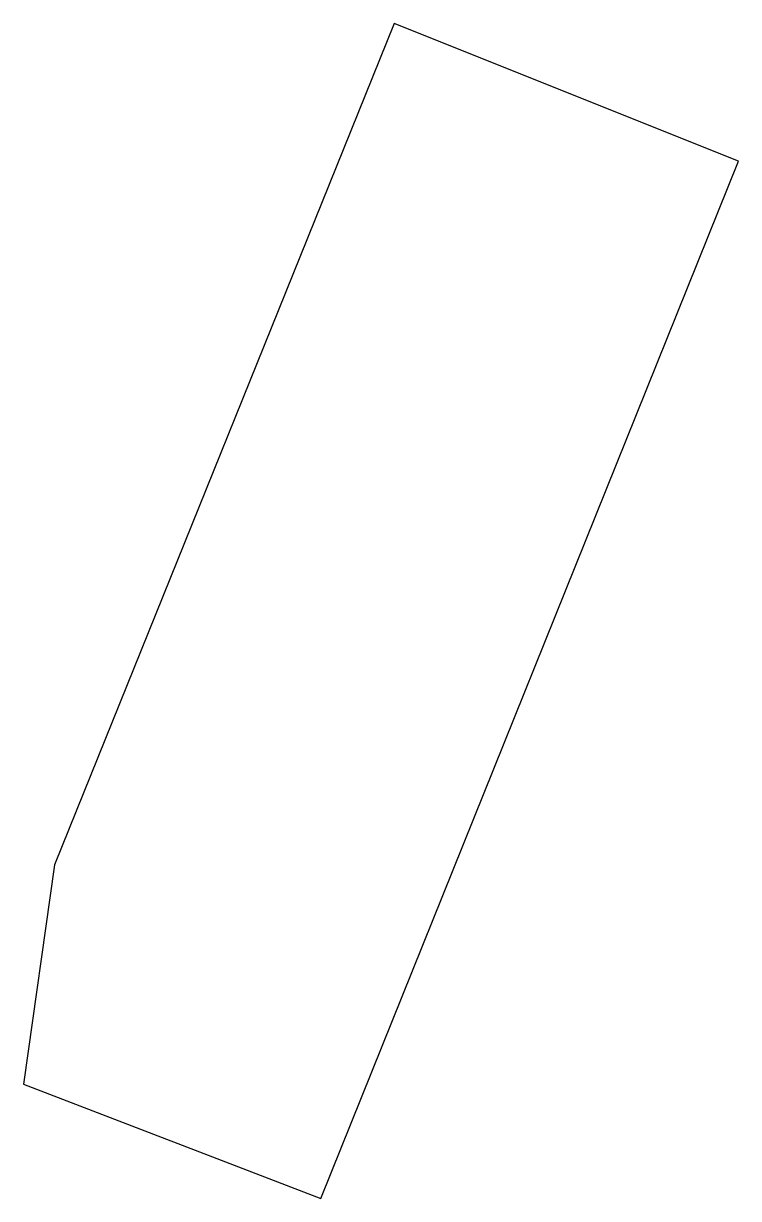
# Model space of a CAD drawing. Header units: metres. Extents: x 13132.2 to 13158.3, y 66648.8 to 66691.8.
import ezdxf

# ---------------------------------------------------------------- set-up
doc = ezdxf.new("R2010")
doc.units = ezdxf.units.M
doc.layers.add('LOD0', color=12, linetype='Continuous', true_color=0xc80000)

msp = doc.modelspace()

# ---------------------------------------------------------------- linework, layer by layer
at = {"layer": 'LOD0'}
msp.add_lwpolyline([(13145.751, 66691.81), (13133.323, 66661.04), (13132.194, 66653.024), (13143.07, 66648.84), (13158.35, 66686.776)], close=True, dxfattribs=at)

doc.saveas('drawing.dxf')
